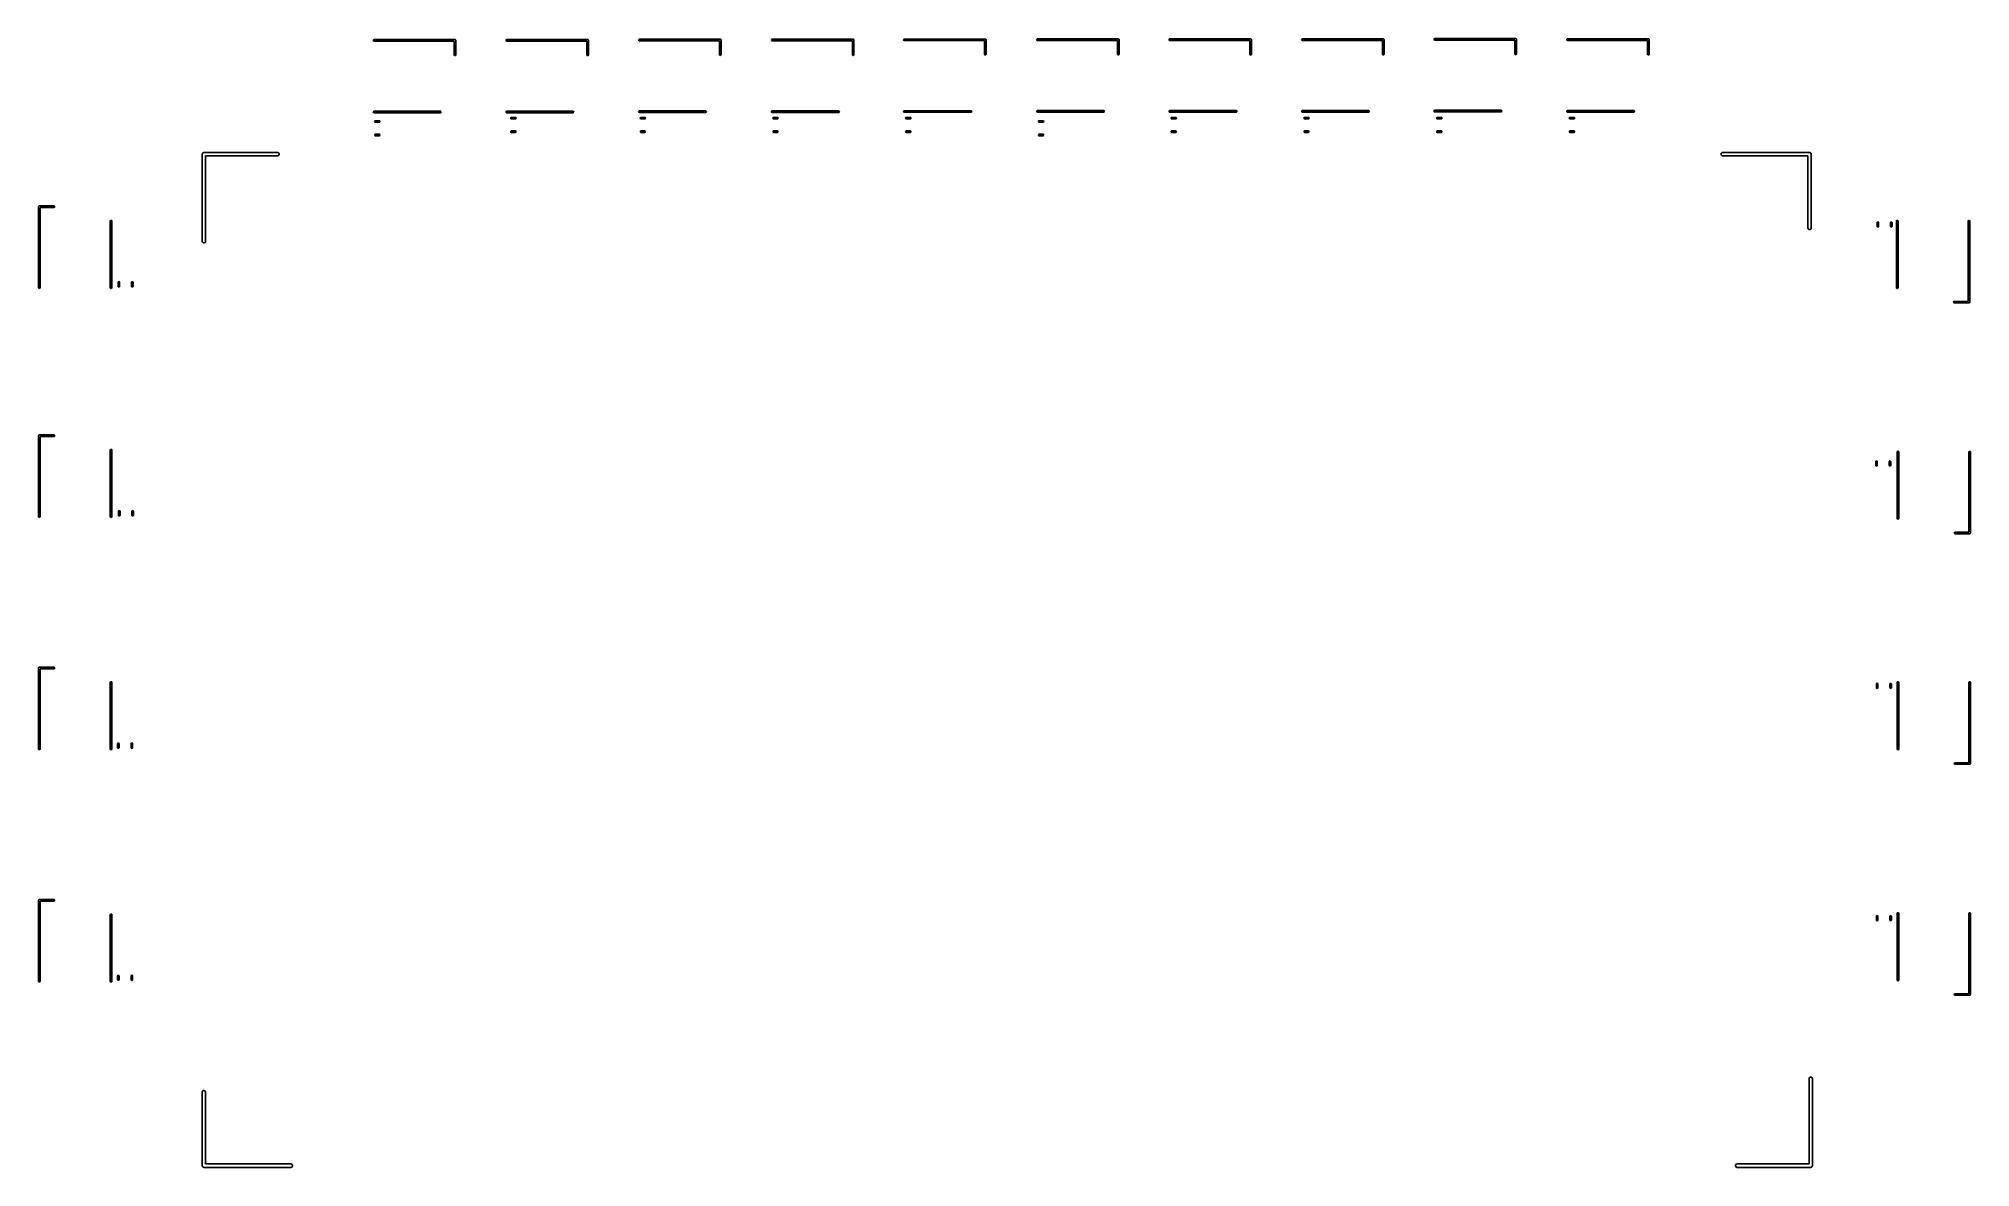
# Model space of a CAD drawing. Extents: x 74 to 220, y -127 to -42.
import ezdxf

# ---------------------------------------------------------------- set-up
doc = ezdxf.new("R2010")
doc.units = 0
doc.layers.add('BLACK', color=7, linetype='CONTINUOUS')

msp = doc.modelspace()

# ---------------------------------------------------------------- linework, layer by layer
at = {"layer": 'BLACK', "linetype": 'CONTINUOUS'}
for p, q in [((99.44, -42.37), (99.4576, -42.3276)), ((99.4576, -42.4124), (99.44, -42.37)), ((99.4576, -42.3276), (99.5, -42.31)), ((99.5, -42.43), (99.4576, -42.4124)), ((99.5, -42.31), (105.6, -42.31)), ((105.54, -42.43), (99.5, -42.43)), ((105.54, -43.47), (105.54, -42.43)), ((105.558, -43.5124), (105.54, -43.47)), ((105.6, -43.53), (105.558, -43.5124)), ((105.6, -42.31), (105.642, -42.3276)), ((105.642, -43.5124), (105.6, -43.53)), ((105.642, -42.3276), (105.66, -42.37)), ((105.66, -43.47), (105.642, -43.5124)), ((105.66, -42.37), (105.66, -43.47)), ((109.44, -42.38), (109.458, -42.3376)), ((109.458, -42.4224), (109.44, -42.38)), ((109.458, -42.3376), (109.5, -42.32)), ((109.5, -42.44), (109.458, -42.4224)), ((109.5, -42.32), (115.6, -42.32)), ((115.54, -42.44), (109.5, -42.44)), ((115.54, -43.48), (115.54, -42.44)), ((115.558, -43.5224), (115.54, -43.48)), ((115.6, -43.54), (115.558, -43.5224)), ((115.6, -42.32), (115.642, -42.3376)), ((115.642, -43.5224), (115.6, -43.54)), ((115.642, -42.3376), (115.66, -42.38)), ((115.66, -43.48), (115.642, -43.5224)), ((115.66, -42.38), (115.66, -43.48)), ((119.43, -42.35), (119.448, -42.3076)), ((119.448, -42.3924), (119.43, -42.35)), ((119.448, -42.3076), (119.49, -42.29)), ((119.49, -42.41), (119.448, -42.3924)), ((119.49, -42.29), (125.59, -42.29)), ((125.53, -42.41), (119.49, -42.41)), ((125.53, -43.45), (125.53, -42.41)), ((125.548, -43.4924), (125.53, -43.45)), ((125.59, -43.51), (125.548, -43.4924)), ((125.59, -42.29), (125.632, -42.3076)), ((125.632, -43.4924), (125.59, -43.51)), ((125.632, -42.3076), (125.65, -42.35)), ((125.65, -43.45), (125.632, -43.4924)), ((125.65, -42.35), (125.65, -43.45)), ((129.44, -42.35), (129.458, -42.3076)), ((129.458, -42.3924), (129.44, -42.35)), ((129.458, -42.3076), (129.5, -42.29)), ((129.5, -42.41), (129.458, -42.3924)), ((129.5, -42.29), (135.6, -42.29)), ((135.54, -42.41), (129.5, -42.41)), ((135.54, -43.45), (135.54, -42.41)), ((135.558, -43.4924), (135.54, -43.45)), ((135.6, -43.51), (135.558, -43.4924)), ((135.6, -42.29), (135.642, -42.3076)), ((135.642, -43.4924), (135.6, -43.51)), ((135.642, -42.3076), (135.66, -42.35)), ((135.66, -43.45), (135.642, -43.4924)), ((135.66, -42.35), (135.66, -43.45)), ((139.4, -42.34), (139.418, -42.2976)), ((139.418, -42.3824), (139.4, -42.34)), ((139.418, -42.2976), (139.46, -42.28)), ((139.46, -42.4), (139.418, -42.3824)), ((139.46, -42.28), (145.56, -42.28)), ((145.5, -42.4), (139.46, -42.4)), ((145.5, -43.44), (145.5, -42.4)), ((145.518, -43.4824), (145.5, -43.44)), ((145.56, -43.5), (145.518, -43.4824)), ((145.56, -42.28), (145.602, -42.2976)), ((145.602, -43.4824), (145.56, -43.5)), ((145.602, -42.2976), (145.62, -42.34)), ((145.62, -43.44), (145.602, -43.4824)), ((145.62, -42.34), (145.62, -43.44)), ((149.41, -42.32), (149.428, -42.2776)), ((149.428, -42.3624), (149.41, -42.32)), ((149.428, -42.2776), (149.47, -42.26)), ((149.47, -42.38), (149.428, -42.3624)), ((149.47, -42.26), (155.57, -42.26)), ((155.51, -42.38), (149.47, -42.38)), ((155.51, -43.42), (155.51, -42.38)), ((155.528, -43.4624), (155.51, -43.42)), ((155.57, -43.48), (155.528, -43.4624)), ((155.57, -42.26), (155.612, -42.2776)), ((155.612, -43.4624), (155.57, -43.48)), ((155.612, -42.2776), (155.63, -42.32)), ((155.63, -43.42), (155.612, -43.4624)), ((155.63, -42.32), (155.63, -43.42)), ((159.39, -42.33), (159.408, -42.2876)), ((159.408, -42.3724), (159.39, -42.33)), ((159.408, -42.2876), (159.45, -42.27)), ((159.45, -42.39), (159.408, -42.3724)), ((159.45, -42.27), (165.55, -42.27)), ((165.49, -42.39), (159.45, -42.39)), ((165.49, -43.43), (165.49, -42.39)), ((165.508, -43.4724), (165.49, -43.43)), ((165.55, -43.49), (165.508, -43.4724)), ((165.55, -42.27), (165.592, -42.2876)), ((165.592, -43.4724), (165.55, -43.49)), ((165.592, -42.2876), (165.61, -42.33)), ((165.61, -43.43), (165.592, -43.4724)), ((165.61, -42.33), (165.61, -43.43)), ((169.38, -42.32), (169.398, -42.2776)), ((169.398, -42.3624), (169.38, -42.32)), ((169.398, -42.2776), (169.44, -42.26)), ((169.44, -42.38), (169.398, -42.3624)), ((169.44, -42.26), (175.54, -42.26)), ((175.48, -42.38), (169.44, -42.38)), ((175.48, -43.42), (175.48, -42.38)), ((175.498, -43.4624), (175.48, -43.42)), ((175.54, -43.48), (175.498, -43.4624)), ((175.54, -42.26), (175.582, -42.2776)), ((175.582, -43.4624), (175.54, -43.48)), ((175.582, -42.2776), (175.6, -42.32)), ((175.6, -43.42), (175.582, -43.4624)), ((175.6, -42.32), (175.6, -43.42)), ((179.35, -42.31), (179.368, -42.2676)), ((179.368, -42.3524), (179.35, -42.31)), ((179.368, -42.2676), (179.41, -42.25)), ((179.41, -42.37), (179.368, -42.3524)), ((179.41, -42.25), (185.51, -42.25)), ((185.45, -42.37), (179.41, -42.37)), ((185.45, -43.41), (185.45, -42.37)), ((185.468, -43.4524), (185.45, -43.41)), ((185.51, -43.47), (185.468, -43.4524)), ((185.51, -42.25), (185.552, -42.2676)), ((185.552, -43.4524), (185.51, -43.47)), ((185.552, -42.2676), (185.57, -42.31)), ((185.57, -43.41), (185.552, -43.4524)), ((185.57, -42.31), (185.57, -43.41)), ((189.35, -42.32), (189.368, -42.2776)), ((189.368, -42.3624), (189.35, -42.32)), ((189.368, -42.2776), (189.41, -42.26)), ((189.41, -42.38), (189.368, -42.3624)), ((189.41, -42.26), (195.51, -42.26)), ((195.45, -42.38), (189.41, -42.38)), ((195.45, -43.42), (195.45, -42.38)), ((195.468, -43.4624), (195.45, -43.42)), ((195.51, -43.48), (195.468, -43.4624)), ((195.51, -42.26), (195.552, -42.2776)), ((195.552, -43.4624), (195.51, -43.48)), ((195.552, -42.2776), (195.57, -42.32)), ((195.57, -43.42), (195.552, -43.4624)), ((195.57, -42.32), (195.57, -43.42)), ((99.44, -47.77), (99.4576, -47.7276)), ((99.4576, -47.8124), (99.44, -47.77)), ((99.4576, -47.7276), (99.5, -47.71)), ((99.5, -47.83), (99.4576, -47.8124)), ((99.5, -47.71), (104.5, -47.71)), ((104.5, -47.83), (99.5, -47.83)), ((104.5, -47.71), (104.542, -47.7276)), ((104.542, -47.8124), (104.5, -47.83)), ((104.542, -47.7276), (104.56, -47.77)), ((104.56, -47.77), (104.542, -47.8124)), ((109.44, -47.78), (109.458, -47.7376)), ((109.458, -47.8224), (109.44, -47.78)), ((109.458, -47.7376), (109.5, -47.72)), ((109.5, -47.84), (109.458, -47.8224)), ((109.5, -47.72), (114.5, -47.72)), ((114.5, -47.84), (109.5, -47.84)), ((114.5, -47.72), (114.542, -47.7376)), ((114.542, -47.8224), (114.5, -47.84)), ((114.542, -47.7376), (114.56, -47.78)), ((114.56, -47.78), (114.542, -47.8224)), ((119.43, -47.75), (119.448, -47.7076)), ((119.448, -47.7924), (119.43, -47.75)), ((119.448, -47.7076), (119.49, -47.69)), ((119.49, -47.81), (119.448, -47.7924)), ((119.49, -47.69), (124.49, -47.69)), ((124.49, -47.81), (119.49, -47.81)), ((124.49, -47.69), (124.532, -47.7076)), ((124.532, -47.7924), (124.49, -47.81)), ((124.532, -47.7076), (124.55, -47.75)), ((124.55, -47.75), (124.532, -47.7924)), ((129.44, -47.75), (129.458, -47.7076)), ((129.458, -47.7924), (129.44, -47.75)), ((129.458, -47.7076), (129.5, -47.69)), ((129.5, -47.81), (129.458, -47.7924)), ((129.5, -47.69), (134.5, -47.69)), ((134.5, -47.81), (129.5, -47.81)), ((134.5, -47.69), (134.542, -47.7076)), ((134.542, -47.7924), (134.5, -47.81)), ((134.542, -47.7076), (134.56, -47.75)), ((134.56, -47.75), (134.542, -47.7924)), ((139.4, -47.74), (139.418, -47.6976)), ((139.418, -47.7824), (139.4, -47.74)), ((139.418, -47.6976), (139.46, -47.68)), ((139.46, -47.8), (139.418, -47.7824)), ((139.46, -47.68), (144.46, -47.68)), ((144.46, -47.8), (139.46, -47.8)), ((144.46, -47.68), (144.502, -47.6976)), ((144.502, -47.7824), (144.46, -47.8)), ((144.502, -47.6976), (144.52, -47.74)), ((144.52, -47.74), (144.502, -47.7824)), ((149.41, -47.72), (149.428, -47.6776)), ((149.428, -47.7624), (149.41, -47.72)), ((149.428, -47.6776), (149.47, -47.66)), ((149.47, -47.78), (149.428, -47.7624)), ((149.47, -47.66), (154.47, -47.66)), ((154.47, -47.78), (149.47, -47.78)), ((154.47, -47.66), (154.512, -47.6776)), ((154.512, -47.7624), (154.47, -47.78)), ((154.512, -47.6776), (154.53, -47.72)), ((154.53, -47.72), (154.512, -47.7624)), ((159.39, -47.73), (159.408, -47.6876)), ((159.408, -47.7724), (159.39, -47.73)), ((159.408, -47.6876), (159.45, -47.67)), ((159.45, -47.79), (159.408, -47.7724)), ((159.45, -47.67), (164.45, -47.67)), ((164.45, -47.79), (159.45, -47.79)), ((164.45, -47.67), (164.492, -47.6876)), ((164.492, -47.7724), (164.45, -47.79)), ((164.492, -47.6876), (164.51, -47.73)), ((164.51, -47.73), (164.492, -47.7724)), ((169.38, -47.72), (169.398, -47.6776)), ((169.398, -47.7624), (169.38, -47.72)), ((169.398, -47.6776), (169.44, -47.66)), ((169.44, -47.78), (169.398, -47.7624)), ((169.44, -47.66), (174.44, -47.66)), ((174.44, -47.78), (169.44, -47.78)), ((174.44, -47.66), (174.482, -47.6776)), ((174.482, -47.7624), (174.44, -47.78)), ((174.482, -47.6776), (174.5, -47.72)), ((174.5, -47.72), (174.482, -47.7624)), ((179.35, -47.71), (179.368, -47.6676)), ((179.368, -47.7524), (179.35, -47.71)), ((179.368, -47.6676), (179.41, -47.65)), ((179.41, -47.77), (179.368, -47.7524)), ((179.41, -47.65), (184.41, -47.65)), ((184.41, -47.77), (179.41, -47.77)), ((184.41, -47.65), (184.452, -47.6676)), ((184.452, -47.7524), (184.41, -47.77)), ((184.452, -47.6676), (184.47, -47.71)), ((184.47, -47.71), (184.452, -47.7524)), ((189.35, -47.72), (189.368, -47.6776)), ((189.368, -47.7624), (189.35, -47.72)), ((189.368, -47.6776), (189.41, -47.66)), ((189.41, -47.78), (189.368, -47.7624)), ((189.41, -47.66), (194.41, -47.66)), ((194.41, -47.78), (189.41, -47.78)), ((194.41, -47.66), (194.452, -47.6776)), ((194.452, -47.7624), (194.41, -47.78)), ((194.452, -47.6776), (194.47, -47.72)), ((194.47, -47.72), (194.452, -47.7624)), ((99.5494, -48.49), (99.567, -48.4476)), ((99.567, -48.5324), (99.5494, -48.49)), ((99.5494, -49.51), (99.567, -49.4676)), ((99.567, -48.4476), (99.6094, -48.43)), ((99.6094, -48.55), (99.567, -48.5324)), ((99.567, -49.4676), (99.6094, -49.45)), ((99.6094, -48.43), (99.8906, -48.43)), ((99.8906, -48.55), (99.6094, -48.55)), ((99.6094, -49.45), (99.8906, -49.45)), ((99.8906, -48.43), (99.933, -48.4476)), ((99.933, -48.5324), (99.8906, -48.55)), ((99.8906, -49.45), (99.933, -49.4676)), ((99.933, -48.4476), (99.9506, -48.49)), ((99.9506, -48.49), (99.933, -48.5324)), ((99.933, -49.4676), (99.9506, -49.51)), ((109.799, -48.24), (109.817, -48.1976)), ((109.817, -48.2824), (109.799, -48.24)), ((109.799, -49.26), (109.817, -49.2176)), ((109.817, -49.3024), (109.799, -49.26)), ((109.817, -48.1976), (109.859, -48.18)), ((109.859, -48.3), (109.817, -48.2824)), ((109.817, -49.2176), (109.859, -49.2)), ((109.859, -49.32), (109.817, -49.3024)), ((109.859, -48.18), (110.141, -48.18)), ((110.141, -48.3), (109.859, -48.3)), ((109.859, -49.2), (110.141, -49.2)), ((110.141, -49.32), (109.859, -49.32)), ((110.141, -48.18), (110.183, -48.1976)), ((110.183, -48.2824), (110.141, -48.3)), ((110.141, -49.2), (110.183, -49.2176)), ((110.183, -49.3024), (110.141, -49.32)), ((110.183, -48.1976), (110.201, -48.24)), ((110.201, -48.24), (110.183, -48.2824)), ((110.183, -49.2176), (110.201, -49.26)), ((110.201, -49.26), (110.183, -49.3024)), ((119.549, -48.24), (119.567, -48.1976)), ((119.567, -48.2824), (119.549, -48.24)), ((119.549, -49.26), (119.567, -49.2176)), ((119.567, -49.3024), (119.549, -49.26)), ((119.567, -48.1976), (119.609, -48.18)), ((119.609, -48.3), (119.567, -48.2824)), ((119.567, -49.2176), (119.609, -49.2)), ((119.609, -49.32), (119.567, -49.3024)), ((119.609, -48.18), (119.891, -48.18)), ((119.891, -48.3), (119.609, -48.3)), ((119.609, -49.2), (119.891, -49.2)), ((119.891, -49.32), (119.609, -49.32)), ((119.891, -48.18), (119.933, -48.1976)), ((119.933, -48.2824), (119.891, -48.3)), ((119.891, -49.2), (119.933, -49.2176)), ((119.933, -49.3024), (119.891, -49.32)), ((119.933, -48.1976), (119.951, -48.24)), ((119.951, -48.24), (119.933, -48.2824)), ((119.933, -49.2176), (119.951, -49.26)), ((119.951, -49.26), (119.933, -49.3024)), ((129.549, -48.24), (129.567, -48.1976)), ((129.567, -48.2824), (129.549, -48.24)), ((129.549, -49.26), (129.567, -49.2176)), ((129.567, -49.3024), (129.549, -49.26)), ((129.567, -48.1976), (129.609, -48.18)), ((129.609, -48.3), (129.567, -48.2824)), ((129.567, -49.2176), (129.609, -49.2)), ((129.609, -49.32), (129.567, -49.3024)), ((129.609, -48.18), (129.891, -48.18)), ((129.891, -48.3), (129.609, -48.3)), ((129.609, -49.2), (129.891, -49.2)), ((129.891, -49.32), (129.609, -49.32)), ((129.891, -48.18), (129.933, -48.1976)), ((129.933, -48.2824), (129.891, -48.3)), ((129.891, -49.2), (129.933, -49.2176)), ((129.933, -49.3024), (129.891, -49.32)), ((129.933, -48.1976), (129.951, -48.24)), ((129.951, -48.24), (129.933, -48.2824)), ((129.933, -49.2176), (129.951, -49.26)), ((129.951, -49.26), (129.933, -49.3024)), ((139.549, -48.24), (139.567, -48.1976)), ((139.567, -48.2824), (139.549, -48.24)), ((139.549, -49.26), (139.567, -49.2176)), ((139.567, -49.3024), (139.549, -49.26)), ((139.567, -48.1976), (139.609, -48.18)), ((139.609, -48.3), (139.567, -48.2824)), ((139.567, -49.2176), (139.609, -49.2)), ((139.609, -49.32), (139.567, -49.3024)), ((139.609, -48.18), (139.891, -48.18)), ((139.891, -48.3), (139.609, -48.3)), ((139.609, -49.2), (139.891, -49.2)), ((139.891, -49.32), (139.609, -49.32)), ((139.891, -48.18), (139.933, -48.1976)), ((139.933, -48.2824), (139.891, -48.3)), ((139.891, -49.2), (139.933, -49.2176)), ((139.933, -49.3024), (139.891, -49.32)), ((139.933, -48.1976), (139.951, -48.24)), ((139.951, -48.24), (139.933, -48.2824)), ((139.933, -49.2176), (139.951, -49.26)), ((139.951, -49.26), (139.933, -49.3024)), ((149.549, -48.49), (149.567, -48.4476)), ((149.567, -48.5324), (149.549, -48.49)), ((149.549, -49.51), (149.567, -49.4676)), ((149.567, -48.4476), (149.609, -48.43)), ((149.609, -48.55), (149.567, -48.5324)), ((149.567, -49.4676), (149.609, -49.45)), ((149.609, -48.43), (149.891, -48.43)), ((149.891, -48.55), (149.609, -48.55)), ((149.609, -49.45), (149.891, -49.45)), ((149.891, -48.43), (149.933, -48.4476)), ((149.933, -48.5324), (149.891, -48.55)), ((149.891, -49.45), (149.933, -49.4676)), ((149.933, -48.4476), (149.951, -48.49)), ((149.951, -48.49), (149.933, -48.5324)), ((149.933, -49.4676), (149.951, -49.51)), ((159.549, -48.24), (159.567, -48.1976)), ((159.567, -48.2824), (159.549, -48.24)), ((159.549, -49.26), (159.567, -49.2176)), ((159.567, -49.3024), (159.549, -49.26)), ((159.567, -48.1976), (159.609, -48.18)), ((159.609, -48.3), (159.567, -48.2824)), ((159.567, -49.2176), (159.609, -49.2)), ((159.609, -49.32), (159.567, -49.3024)), ((159.609, -48.18), (159.891, -48.18)), ((159.891, -48.3), (159.609, -48.3)), ((159.609, -49.2), (159.891, -49.2)), ((159.891, -49.32), (159.609, -49.32)), ((159.891, -48.18), (159.933, -48.1976)), ((159.933, -48.2824), (159.891, -48.3)), ((159.891, -49.2), (159.933, -49.2176)), ((159.933, -49.3024), (159.891, -49.32)), ((159.933, -48.1976), (159.951, -48.24)), ((159.951, -48.24), (159.933, -48.2824)), ((159.933, -49.2176), (159.951, -49.26)), ((159.951, -49.26), (159.933, -49.3024)), ((169.549, -48.24), (169.567, -48.1976)), ((169.567, -48.2824), (169.549, -48.24)), ((169.549, -49.26), (169.567, -49.2176)), ((169.567, -49.3024), (169.549, -49.26)), ((169.567, -48.1976), (169.609, -48.18)), ((169.609, -48.3), (169.567, -48.2824)), ((169.567, -49.2176), (169.609, -49.2)), ((169.609, -49.32), (169.567, -49.3024)), ((169.609, -48.18), (169.891, -48.18)), ((169.891, -48.3), (169.609, -48.3)), ((169.609, -49.2), (169.891, -49.2)), ((169.891, -49.32), (169.609, -49.32)), ((169.891, -48.18), (169.933, -48.1976)), ((169.933, -48.2824), (169.891, -48.3)), ((169.891, -49.2), (169.933, -49.2176)), ((169.933, -49.3024), (169.891, -49.32)), ((169.933, -48.1976), (169.951, -48.24)), ((169.951, -48.24), (169.933, -48.2824)), ((169.933, -49.2176), (169.951, -49.26)), ((169.951, -49.26), (169.933, -49.3024)), ((179.549, -48.24), (179.567, -48.1976)), ((179.567, -48.2824), (179.549, -48.24)), ((179.549, -49.26), (179.567, -49.2176)), ((179.567, -49.3024), (179.549, -49.26)), ((179.567, -48.1976), (179.609, -48.18)), ((179.609, -48.3), (179.567, -48.2824)), ((179.567, -49.2176), (179.609, -49.2)), ((179.609, -49.32), (179.567, -49.3024)), ((179.609, -48.18), (179.891, -48.18)), ((179.891, -48.3), (179.609, -48.3)), ((179.609, -49.2), (179.891, -49.2)), ((179.891, -49.32), (179.609, -49.32)), ((179.891, -48.18), (179.933, -48.1976)), ((179.933, -48.2824), (179.891, -48.3)), ((179.891, -49.2), (179.933, -49.2176)), ((179.933, -49.3024), (179.891, -49.32)), ((179.933, -48.1976), (179.951, -48.24)), ((179.951, -48.24), (179.933, -48.2824)), ((179.933, -49.2176), (179.951, -49.26)), ((179.951, -49.26), (179.933, -49.3024)), ((189.549, -48.24), (189.567, -48.1976)), ((189.567, -48.2824), (189.549, -48.24)), ((189.549, -49.26), (189.567, -49.2176)), ((189.567, -49.3024), (189.549, -49.26)), ((189.567, -48.1976), (189.609, -48.18)), ((189.609, -48.3), (189.567, -48.2824)), ((189.567, -49.2176), (189.609, -49.2)), ((189.609, -49.32), (189.567, -49.3024)), ((189.609, -48.18), (189.891, -48.18)), ((189.891, -48.3), (189.609, -48.3)), ((189.609, -49.2), (189.891, -49.2)), ((189.891, -49.32), (189.609, -49.32)), ((189.891, -48.18), (189.933, -48.1976)), ((189.933, -48.2824), (189.891, -48.3)), ((189.891, -49.2), (189.933, -49.2176)), ((189.933, -49.3024), (189.891, -49.32)), ((189.933, -48.1976), (189.951, -48.24)), ((189.951, -48.24), (189.933, -48.2824)), ((189.933, -49.2176), (189.951, -49.26)), ((189.951, -49.26), (189.933, -49.3024)), ((86.563, -50.956), (86.5681, -50.9202)), ((86.5681, -50.9202), (86.5732, -50.9124)), ((86.5732, -50.9124), (86.5745, -50.9032)), ((86.5745, -50.9032), (86.5922, -50.8828)), ((86.5922, -50.8828), (86.6068, -50.86)), ((86.6068, -50.86), (86.6153, -50.8562)), ((86.6153, -50.8562), (86.6213, -50.8492)), ((86.6213, -50.8492), (86.6473, -50.8415)), ((86.6473, -50.8415), (86.6719, -50.8303)), ((86.6719, -50.8303), (86.6811, -50.8316)), ((86.6811, -50.8316), (86.69, -50.829)), ((86.69, -50.829), (92.234, -50.829)), ((92.234, -50.829), (92.2698, -50.8341)), ((92.2698, -50.8341), (92.33, -50.8728)), ((92.33, -50.8728), (92.3597, -50.9379)), ((99.567, -49.5524), (99.5494, -49.51)), ((99.6094, -49.57), (99.567, -49.5524)), ((99.8906, -49.57), (99.6094, -49.57)), ((99.933, -49.5524), (99.8906, -49.57)), ((99.9506, -49.51), (99.933, -49.5524)), ((149.567, -49.5524), (149.549, -49.51)), ((149.609, -49.57), (149.567, -49.5524)), ((149.891, -49.57), (149.609, -49.57)), ((149.933, -49.5524), (149.891, -49.57)), ((149.951, -49.51), (149.933, -49.5524)), ((200.972, -50.9741), (200.982, -50.9032)), ((200.982, -50.9032), (201.029, -50.8492)), ((201.029, -50.8492), (201.098, -50.829)), ((201.098, -50.829), (207.65, -50.829)), ((207.65, -50.829), (207.686, -50.8341)), ((207.686, -50.8341), (207.694, -50.8392)), ((207.694, -50.8392), (207.703, -50.8405)), ((207.703, -50.8405), (207.723, -50.8582)), ((207.723, -50.8582), (207.746, -50.8728)), ((207.746, -50.8728), (207.75, -50.8813)), ((207.75, -50.8813), (207.757, -50.8873)), ((207.757, -50.8873), (207.764, -50.9133)), ((207.764, -50.9133), (207.776, -50.9379)), ((86.563, -57.508), (86.563, -50.956)), ((92.234, -51.083), (86.817, -51.083)), ((86.817, -51.083), (86.817, -57.508)), ((92.3027, -51.0628), (92.234, -51.083)), ((92.3495, -51.0088), (92.3027, -51.0628)), ((92.3597, -50.9379), (92.3495, -51.0088)), ((201.002, -51.0392), (200.972, -50.9741)), ((201.062, -51.0779), (201.002, -51.0392)), ((201.098, -51.083), (201.062, -51.0779)), ((207.523, -51.083), (201.098, -51.083)), ((207.523, -56.5), (207.523, -51.083)), ((207.776, -50.9379), (207.774, -50.9471)), ((207.774, -50.9471), (207.777, -50.956)), ((207.777, -50.956), (207.777, -56.5)), ((74.24, -54.9), (74.2576, -54.8576)), ((74.24, -61), (74.24, -54.9)), ((74.2576, -54.8576), (74.3, -54.84)), ((74.3, -54.84), (75.4, -54.84)), ((75.4, -54.96), (74.36, -54.96)), ((74.36, -54.96), (74.36, -61)), ((75.4, -54.84), (75.4424, -54.8576)), ((75.4424, -54.9424), (75.4, -54.96)), ((75.4424, -54.8576), (75.46, -54.9)), ((75.46, -54.9), (75.4424, -54.9424)), ((79.64, -56), (79.6576, -55.9576)), ((79.64, -61), (79.64, -56)), ((79.6576, -55.9576), (79.7, -55.94)), ((79.7, -55.94), (79.7424, -55.9576)), ((79.7424, -55.9576), (79.76, -56)), ((79.76, -56), (79.76, -61)), ((207.543, -56.5687), (207.523, -56.5)), ((207.597, -56.6155), (207.543, -56.5687)), ((207.668, -56.6257), (207.597, -56.6155)), ((207.733, -56.596), (207.668, -56.6257)), ((207.772, -56.5358), (207.733, -56.596)), ((207.777, -56.5), (207.772, -56.5358)), ((212.73, -56.1094), (212.748, -56.067)), ((212.73, -56.3906), (212.73, -56.1094)), ((212.748, -56.433), (212.73, -56.3906)), ((212.748, -56.067), (212.79, -56.0494)), ((212.79, -56.4506), (212.748, -56.433)), ((212.79, -56.0494), (212.832, -56.067)), ((212.832, -56.433), (212.79, -56.4506)), ((212.832, -56.067), (212.85, -56.1094)), ((212.85, -56.3906), (212.832, -56.433)), ((212.85, -56.1094), (212.85, -56.3906)), ((213.75, -56.1094), (213.768, -56.067)), ((213.75, -56.3906), (213.75, -56.1094)), ((213.768, -56.433), (213.75, -56.3906)), ((213.768, -56.067), (213.81, -56.0494)), ((213.81, -56.4506), (213.768, -56.433)), ((213.81, -56.0494), (213.852, -56.067)), ((213.852, -56.433), (213.81, -56.4506)), ((213.852, -56.067), (213.87, -56.1094)), ((213.87, -56.3906), (213.852, -56.433)), ((213.87, -56.1094), (213.87, -56.3906)), ((214.19, -56), (214.208, -55.9576)), ((214.19, -61), (214.19, -56)), ((214.208, -55.9576), (214.25, -55.94)), ((214.25, -55.94), (214.292, -55.9576)), ((214.292, -55.9576), (214.31, -56)), ((214.31, -56), (214.31, -61)), ((219.59, -56), (219.608, -55.9576)), ((219.59, -62.04), (219.59, -56)), ((219.608, -55.9576), (219.65, -55.94)), ((219.65, -55.94), (219.692, -55.9576)), ((219.692, -55.9576), (219.71, -56)), ((219.71, -56), (219.71, -62.1)), ((86.5832, -57.5767), (86.563, -57.508)), ((86.6372, -57.6235), (86.5832, -57.5767)), ((86.7081, -57.6337), (86.6372, -57.6235)), ((86.7732, -57.604), (86.7081, -57.6337)), ((86.8119, -57.5438), (86.7732, -57.604)), ((86.817, -57.508), (86.8119, -57.5438)), ((74.2576, -61.0424), (74.24, -61)), ((74.3, -61.06), (74.2576, -61.0424)), ((74.3424, -61.0424), (74.3, -61.06)), ((74.36, -61), (74.3424, -61.0424)), ((79.6576, -61.0424), (79.64, -61)), ((79.7, -61.06), (79.6576, -61.0424)), ((79.7424, -61.0424), (79.7, -61.06)), ((79.76, -61), (79.7424, -61.0424)), ((80.22, -60.6094), (80.2376, -60.567)), ((80.22, -60.8906), (80.22, -60.6094)), ((80.2376, -60.933), (80.22, -60.8906)), ((80.2376, -60.567), (80.28, -60.5494)), ((80.28, -60.9506), (80.2376, -60.933)), ((80.28, -60.5494), (80.3224, -60.567)), ((80.3224, -60.933), (80.28, -60.9506)), ((80.3224, -60.567), (80.34, -60.6094)), ((80.34, -60.8906), (80.3224, -60.933)), ((80.34, -60.6094), (80.34, -60.8906)), ((81.24, -60.6094), (81.2576, -60.567)), ((81.24, -60.8906), (81.24, -60.6094)), ((81.2576, -60.933), (81.24, -60.8906)), ((81.2576, -60.567), (81.3, -60.5494)), ((81.3, -60.9506), (81.2576, -60.933)), ((81.3, -60.5494), (81.3424, -60.567)), ((81.3424, -60.933), (81.3, -60.9506)), ((81.3424, -60.567), (81.36, -60.6094)), ((81.36, -60.8906), (81.3424, -60.933)), ((81.36, -60.6094), (81.36, -60.8906)), ((214.208, -61.0424), (214.19, -61)), ((214.25, -61.06), (214.208, -61.0424)), ((214.292, -61.0424), (214.25, -61.06)), ((214.31, -61), (214.292, -61.0424)), ((218.49, -62.1), (218.508, -62.0576)), ((218.508, -62.1424), (218.49, -62.1)), ((218.508, -62.0576), (218.55, -62.04)), ((218.55, -62.16), (218.508, -62.1424)), ((218.55, -62.04), (219.59, -62.04)), ((219.65, -62.16), (218.55, -62.16)), ((219.692, -62.1424), (219.65, -62.16)), ((219.71, -62.1), (219.692, -62.1424)), ((74.24, -72.15), (74.2576, -72.1076)), ((74.24, -78.25), (74.24, -72.15)), ((74.2576, -72.1076), (74.3, -72.09)), ((74.3, -72.09), (75.4, -72.09)), ((75.4, -72.21), (74.36, -72.21)), ((74.36, -72.21), (74.36, -78.25)), ((75.4, -72.09), (75.4424, -72.1076)), ((75.4424, -72.1924), (75.4, -72.21)), ((75.4424, -72.1076), (75.46, -72.15)), ((75.46, -72.15), (75.4424, -72.1924)), ((79.64, -73.25), (79.6576, -73.2076)), ((79.64, -78.25), (79.64, -73.25)), ((79.6576, -73.2076), (79.7, -73.19)), ((79.7, -73.19), (79.7424, -73.2076)), ((79.7424, -73.2076), (79.76, -73.25)), ((79.76, -73.25), (79.76, -78.25)), ((212.63, -74.1094), (212.648, -74.067)), ((212.63, -74.3906), (212.63, -74.1094)), ((212.648, -74.067), (212.69, -74.0494)), ((212.69, -74.0494), (212.732, -74.067)), ((212.732, -74.067), (212.75, -74.1094)), ((212.75, -74.1094), (212.75, -74.3906)), ((213.65, -74.1094), (213.668, -74.067)), ((213.65, -74.3906), (213.65, -74.1094)), ((213.668, -74.067), (213.71, -74.0494)), ((213.71, -74.0494), (213.752, -74.067)), ((213.752, -74.067), (213.77, -74.1094)), ((213.77, -74.1094), (213.77, -74.3906)), ((214.24, -73.39), (214.258, -73.3476)), ((214.24, -78.39), (214.24, -73.39)), ((214.258, -73.3476), (214.3, -73.33)), ((214.3, -73.33), (214.342, -73.3476)), ((214.342, -73.3476), (214.36, -73.39)), ((214.36, -73.39), (214.36, -78.39)), ((219.64, -73.39), (219.658, -73.3476)), ((219.64, -79.43), (219.64, -73.39)), ((219.658, -73.3476), (219.7, -73.33)), ((219.7, -73.33), (219.742, -73.3476)), ((219.742, -73.3476), (219.76, -73.39)), ((219.76, -73.39), (219.76, -79.49)), ((212.648, -74.433), (212.63, -74.3906)), ((212.69, -74.4506), (212.648, -74.433)), ((212.732, -74.433), (212.69, -74.4506)), ((212.75, -74.3906), (212.732, -74.433)), ((213.668, -74.433), (213.65, -74.3906)), ((213.71, -74.4506), (213.668, -74.433)), ((213.752, -74.433), (213.71, -74.4506)), ((213.77, -74.3906), (213.752, -74.433)), ((74.2576, -78.2924), (74.24, -78.25)), ((74.3, -78.31), (74.2576, -78.2924)), ((74.3424, -78.2924), (74.3, -78.31)), ((74.36, -78.25), (74.3424, -78.2924)), ((79.6576, -78.2924), (79.64, -78.25)), ((79.7, -78.31), (79.6576, -78.2924)), ((79.7424, -78.2924), (79.7, -78.31)), ((79.76, -78.25), (79.7424, -78.2924)), ((80.25, -77.8594), (80.2676, -77.817)), ((80.25, -78.1406), (80.25, -77.8594)), ((80.2676, -78.183), (80.25, -78.1406)), ((80.2676, -77.817), (80.31, -77.7994)), ((80.31, -78.2006), (80.2676, -78.183)), ((80.31, -77.7994), (80.3524, -77.817)), ((80.3524, -78.183), (80.31, -78.2006)), ((80.3524, -77.817), (80.37, -77.8594)), ((80.37, -78.1406), (80.3524, -78.183)), ((80.37, -77.8594), (80.37, -78.1406)), ((81.27, -77.8594), (81.2876, -77.817)), ((81.27, -78.1406), (81.27, -77.8594)), ((81.2876, -78.183), (81.27, -78.1406)), ((81.2876, -77.817), (81.33, -77.7994)), ((81.33, -78.2006), (81.2876, -78.183)), ((81.33, -77.7994), (81.3724, -77.817)), ((81.3724, -78.183), (81.33, -78.2006)), ((81.3724, -77.817), (81.39, -77.8594)), ((81.39, -78.1406), (81.3724, -78.183)), ((81.39, -77.8594), (81.39, -78.1406)), ((214.258, -78.4324), (214.24, -78.39)), ((214.3, -78.45), (214.258, -78.4324)), ((214.342, -78.4324), (214.3, -78.45)), ((214.36, -78.39), (214.342, -78.4324)), ((218.54, -79.49), (218.558, -79.4476)), ((218.558, -79.5324), (218.54, -79.49)), ((218.558, -79.4476), (218.6, -79.43)), ((218.6, -79.55), (218.558, -79.5324)), ((218.6, -79.43), (219.64, -79.43)), ((219.7, -79.55), (218.6, -79.55)), ((219.742, -79.5324), (219.7, -79.55)), ((219.76, -79.49), (219.742, -79.5324)), ((74.24, -89.65), (74.2576, -89.6076)), ((74.24, -95.75), (74.24, -89.65)), ((74.2576, -89.6076), (74.3, -89.59)), ((74.3, -89.59), (75.4, -89.59)), ((75.4, -89.71), (74.36, -89.71)), ((74.36, -89.71), (74.36, -95.75)), ((75.4, -89.59), (75.4424, -89.6076)), ((75.4424, -89.6924), (75.4, -89.71)), ((75.4424, -89.6076), (75.46, -89.65)), ((75.46, -89.65), (75.4424, -89.6924)), ((79.64, -90.75), (79.6576, -90.7076)), ((79.64, -95.75), (79.64, -90.75)), ((79.6576, -90.7076), (79.7, -90.69)), ((79.7, -90.69), (79.7424, -90.7076)), ((79.7424, -90.7076), (79.76, -90.75)), ((79.76, -90.75), (79.76, -95.75)), ((212.68, -90.8594), (212.698, -90.817)), ((212.68, -91.1406), (212.68, -90.8594)), ((212.698, -91.183), (212.68, -91.1406)), ((212.698, -90.817), (212.74, -90.7994)), ((212.74, -91.2006), (212.698, -91.183)), ((212.74, -90.7994), (212.782, -90.817)), ((212.782, -91.183), (212.74, -91.2006)), ((212.782, -90.817), (212.8, -90.8594)), ((212.8, -91.1406), (212.782, -91.183)), ((212.8, -90.8594), (212.8, -91.1406)), ((213.7, -90.8594), (213.718, -90.817)), ((213.7, -91.1406), (213.7, -90.8594)), ((213.718, -91.183), (213.7, -91.1406)), ((213.718, -90.817), (213.76, -90.7994)), ((213.76, -91.2006), (213.718, -91.183)), ((213.76, -90.7994), (213.802, -90.817)), ((213.802, -91.183), (213.76, -91.2006)), ((213.802, -90.817), (213.82, -90.8594)), ((213.82, -91.1406), (213.802, -91.183)), ((213.82, -90.8594), (213.82, -91.1406)), ((214.24, -90.75), (214.258, -90.7076)), ((214.24, -95.75), (214.24, -90.75)), ((214.258, -90.7076), (214.3, -90.69)), ((214.3, -90.69), (214.342, -90.7076)), ((214.342, -90.7076), (214.36, -90.75)), ((214.36, -90.75), (214.36, -95.75)), ((219.64, -90.75), (219.658, -90.7076)), ((219.64, -96.79), (219.64, -90.75)), ((219.658, -90.7076), (219.7, -90.69)), ((219.7, -90.69), (219.742, -90.7076)), ((219.742, -90.7076), (219.76, -90.75)), ((219.76, -90.75), (219.76, -96.85)), ((74.2576, -95.7924), (74.24, -95.75)), ((74.3, -95.81), (74.2576, -95.7924)), ((74.3424, -95.7924), (74.3, -95.81)), ((74.36, -95.75), (74.3424, -95.7924)), ((79.6576, -95.7924), (79.64, -95.75)), ((79.7, -95.81), (79.6576, -95.7924)), ((79.7424, -95.7924), (79.7, -95.81)), ((79.76, -95.75), (79.7424, -95.7924)), ((80.18, -95.3594), (80.1976, -95.317)), ((80.18, -95.6406), (80.18, -95.3594)), ((80.1976, -95.683), (80.18, -95.6406)), ((80.1976, -95.317), (80.24, -95.2994)), ((80.24, -95.7006), (80.1976, -95.683)), ((80.24, -95.2994), (80.2824, -95.317)), ((80.2824, -95.683), (80.24, -95.7006)), ((80.2824, -95.317), (80.3, -95.3594)), ((80.3, -95.6406), (80.2824, -95.683)), ((80.3, -95.3594), (80.3, -95.6406)), ((81.2, -95.3594), (81.2176, -95.317)), ((81.2, -95.6406), (81.2, -95.3594)), ((81.2176, -95.683), (81.2, -95.6406)), ((81.2176, -95.317), (81.26, -95.2994)), ((81.26, -95.7006), (81.2176, -95.683)), ((81.26, -95.2994), (81.3024, -95.317)), ((81.3024, -95.683), (81.26, -95.7006)), ((81.3024, -95.317), (81.32, -95.3594)), ((81.32, -95.6406), (81.3024, -95.683)), ((81.32, -95.3594), (81.32, -95.6406)), ((214.258, -95.7924), (214.24, -95.75)), ((214.3, -95.81), (214.258, -95.7924)), ((214.342, -95.7924), (214.3, -95.81)), ((214.36, -95.75), (214.342, -95.7924)), ((218.54, -96.85), (218.558, -96.8076)), ((218.558, -96.8924), (218.54, -96.85)), ((218.558, -96.8076), (218.6, -96.79)), ((218.6, -96.91), (218.558, -96.8924)), ((218.6, -96.79), (219.64, -96.79)), ((219.7, -96.91), (218.6, -96.91)), ((219.742, -96.8924), (219.7, -96.91)), ((219.76, -96.85), (219.742, -96.8924)), ((74.24, -107.15), (74.2576, -107.108)), ((74.24, -113.25), (74.24, -107.15)), ((74.2576, -107.108), (74.3, -107.09)), ((74.3, -107.09), (75.4, -107.09)), ((75.4, -107.21), (74.36, -107.21)), ((74.36, -107.21), (74.36, -113.25)), ((75.4, -107.09), (75.4424, -107.108)), ((75.4424, -107.192), (75.4, -107.21)), ((75.4424, -107.108), (75.46, -107.15)), ((75.46, -107.15), (75.4424, -107.192)), ((79.64, -108.25), (79.6576, -108.208)), ((79.64, -113.25), (79.64, -108.25)), ((79.6576, -108.208), (79.7, -108.19)), ((79.7, -108.19), (79.7424, -108.208)), ((79.7424, -108.208), (79.76, -108.25)), ((79.76, -108.25), (79.76, -113.25)), ((212.68, -108.359), (212.698, -108.317)), ((212.68, -108.641), (212.68, -108.359)), ((212.698, -108.683), (212.68, -108.641)), ((212.698, -108.317), (212.74, -108.299)), ((212.74, -108.701), (212.698, -108.683)), ((212.74, -108.299), (212.782, -108.317)), ((212.782, -108.683), (212.74, -108.701)), ((212.782, -108.317), (212.8, -108.359)), ((212.8, -108.641), (212.782, -108.683)), ((212.8, -108.359), (212.8, -108.641)), ((213.7, -108.359), (213.718, -108.317)), ((213.7, -108.641), (213.7, -108.359)), ((213.718, -108.683), (213.7, -108.641)), ((213.718, -108.317), (213.76, -108.299)), ((213.76, -108.701), (213.718, -108.683)), ((213.76, -108.299), (213.802, -108.317)), ((213.802, -108.683), (213.76, -108.701)), ((213.802, -108.317), (213.82, -108.359)), ((213.82, -108.641), (213.802, -108.683)), ((213.82, -108.359), (213.82, -108.641)), ((214.24, -108.15), (214.258, -108.108)), ((214.24, -113.15), (214.24, -108.15)), ((214.258, -108.108), (214.3, -108.09)), ((214.3, -108.09), (214.342, -108.108)), ((214.342, -108.108), (214.36, -108.15)), ((214.36, -108.15), (214.36, -113.15)), ((219.64, -108.15), (219.658, -108.108)), ((219.64, -114.19), (219.64, -108.15)), ((219.658, -108.108), (219.7, -108.09)), ((219.7, -108.09), (219.742, -108.108)), ((219.742, -108.108), (219.76, -108.15)), ((219.76, -108.15), (219.76, -114.25)), ((74.2576, -113.292), (74.24, -113.25)), ((74.3, -113.31), (74.2576, -113.292)), ((74.3424, -113.292), (74.3, -113.31)), ((74.36, -113.25), (74.3424, -113.292)), ((79.6576, -113.292), (79.64, -113.25)), ((79.7, -113.31), (79.6576, -113.292)), ((79.7424, -113.292), (79.7, -113.31)), ((79.76, -113.25), (79.7424, -113.292)), ((80.18, -112.859), (80.1976, -112.817)), ((80.18, -113.141), (80.18, -112.859)), ((80.1976, -113.183), (80.18, -113.141)), ((80.1976, -112.817), (80.24, -112.799)), ((80.24, -113.201), (80.1976, -113.183)), ((80.24, -112.799), (80.2824, -112.817)), ((80.2824, -113.183), (80.24, -113.201)), ((80.2824, -112.817), (80.3, -112.859)), ((80.3, -113.141), (80.2824, -113.183)), ((80.3, -112.859), (80.3, -113.141)), ((81.2, -112.859), (81.2176, -112.817)), ((81.2, -113.141), (81.2, -112.859)), ((81.2176, -113.183), (81.2, -113.141)), ((81.2176, -112.817), (81.26, -112.799)), ((81.26, -113.201), (81.2176, -113.183)), ((81.26, -112.799), (81.3024, -112.817)), ((81.3024, -113.183), (81.26, -113.201)), ((81.3024, -112.817), (81.32, -112.859)), ((81.32, -113.141), (81.3024, -113.183)), ((81.32, -112.859), (81.32, -113.141)), ((214.258, -113.192), (214.24, -113.15)), ((214.3, -113.21), (214.258, -113.192)), ((214.342, -113.192), (214.3, -113.21)), ((214.36, -113.15), (214.342, -113.192)), ((218.54, -114.25), (218.558, -114.208)), ((218.558, -114.292), (218.54, -114.25)), ((218.558, -114.208), (218.6, -114.19)), ((218.6, -114.31), (218.558, -114.292)), ((218.6, -114.19), (219.64, -114.19)), ((219.7, -114.31), (218.6, -114.31)), ((219.742, -114.292), (219.7, -114.31)), ((219.76, -114.25), (219.742, -114.292)), ((207.607, -120.592), (207.612, -120.556)), ((207.607, -127.017), (207.607, -120.592)), ((207.612, -120.556), (207.651, -120.496)), ((207.651, -120.496), (207.716, -120.466)), ((207.716, -120.466), (207.787, -120.476)), ((207.787, -120.476), (207.841, -120.523)), ((207.841, -120.523), (207.861, -120.592)), ((207.861, -120.592), (207.861, -127.144)), ((86.563, -121.6), (86.5681, -121.564)), ((86.563, -127.144), (86.563, -121.6)), ((86.5681, -121.564), (86.6068, -121.504)), ((86.6068, -121.504), (86.6719, -121.474)), ((86.6719, -121.474), (86.7428, -121.484)), ((86.7428, -121.484), (86.7968, -121.531)), ((86.7968, -121.531), (86.817, -121.6)), ((86.817, -121.6), (86.817, -127.017)), ((86.5656, -127.153), (86.563, -127.144)), ((86.5643, -127.162), (86.5656, -127.153)), ((86.5755, -127.187), (86.5643, -127.162)), ((86.5832, -127.213), (86.5755, -127.187)), ((86.5902, -127.219), (86.5832, -127.213)), ((86.594, -127.227), (86.5902, -127.219)), ((86.6168, -127.242), (86.594, -127.227)), ((86.6372, -127.26), (86.6168, -127.242)), ((86.6464, -127.261), (86.6372, -127.26)), ((86.6542, -127.266), (86.6464, -127.261)), ((86.69, -127.271), (86.6542, -127.266)), ((93.242, -127.271), (86.69, -127.271)), ((86.817, -127.017), (93.242, -127.017)), ((93.242, -127.017), (93.2778, -127.022)), ((93.3107, -127.251), (93.242, -127.271)), ((93.2778, -127.022), (93.338, -127.061)), ((93.3575, -127.197), (93.3107, -127.251)), ((93.338, -127.061), (93.3677, -127.126)), ((93.3677, -127.126), (93.3575, -127.197)), ((202.064, -127.162), (202.074, -127.091)), ((202.094, -127.227), (202.064, -127.162)), ((202.074, -127.091), (202.121, -127.037)), ((202.154, -127.266), (202.094, -127.227)), ((202.121, -127.037), (202.19, -127.017)), ((202.19, -127.271), (202.154, -127.266)), ((202.19, -127.017), (207.607, -127.017)), ((207.734, -127.271), (202.19, -127.271)), ((207.743, -127.268), (207.734, -127.271)), ((207.752, -127.27), (207.743, -127.268)), ((207.777, -127.258), (207.752, -127.27)), ((207.803, -127.251), (207.777, -127.258)), ((207.809, -127.244), (207.803, -127.251)), ((207.817, -127.24), (207.809, -127.244)), ((207.832, -127.217), (207.817, -127.24)), ((207.85, -127.197), (207.832, -127.217)), ((207.851, -127.188), (207.85, -127.197)), ((207.856, -127.18), (207.851, -127.188)), ((207.861, -127.144), (207.856, -127.18))]:
    msp.add_line(p, q, dxfattribs=at)

doc.saveas('drawing.dxf')
